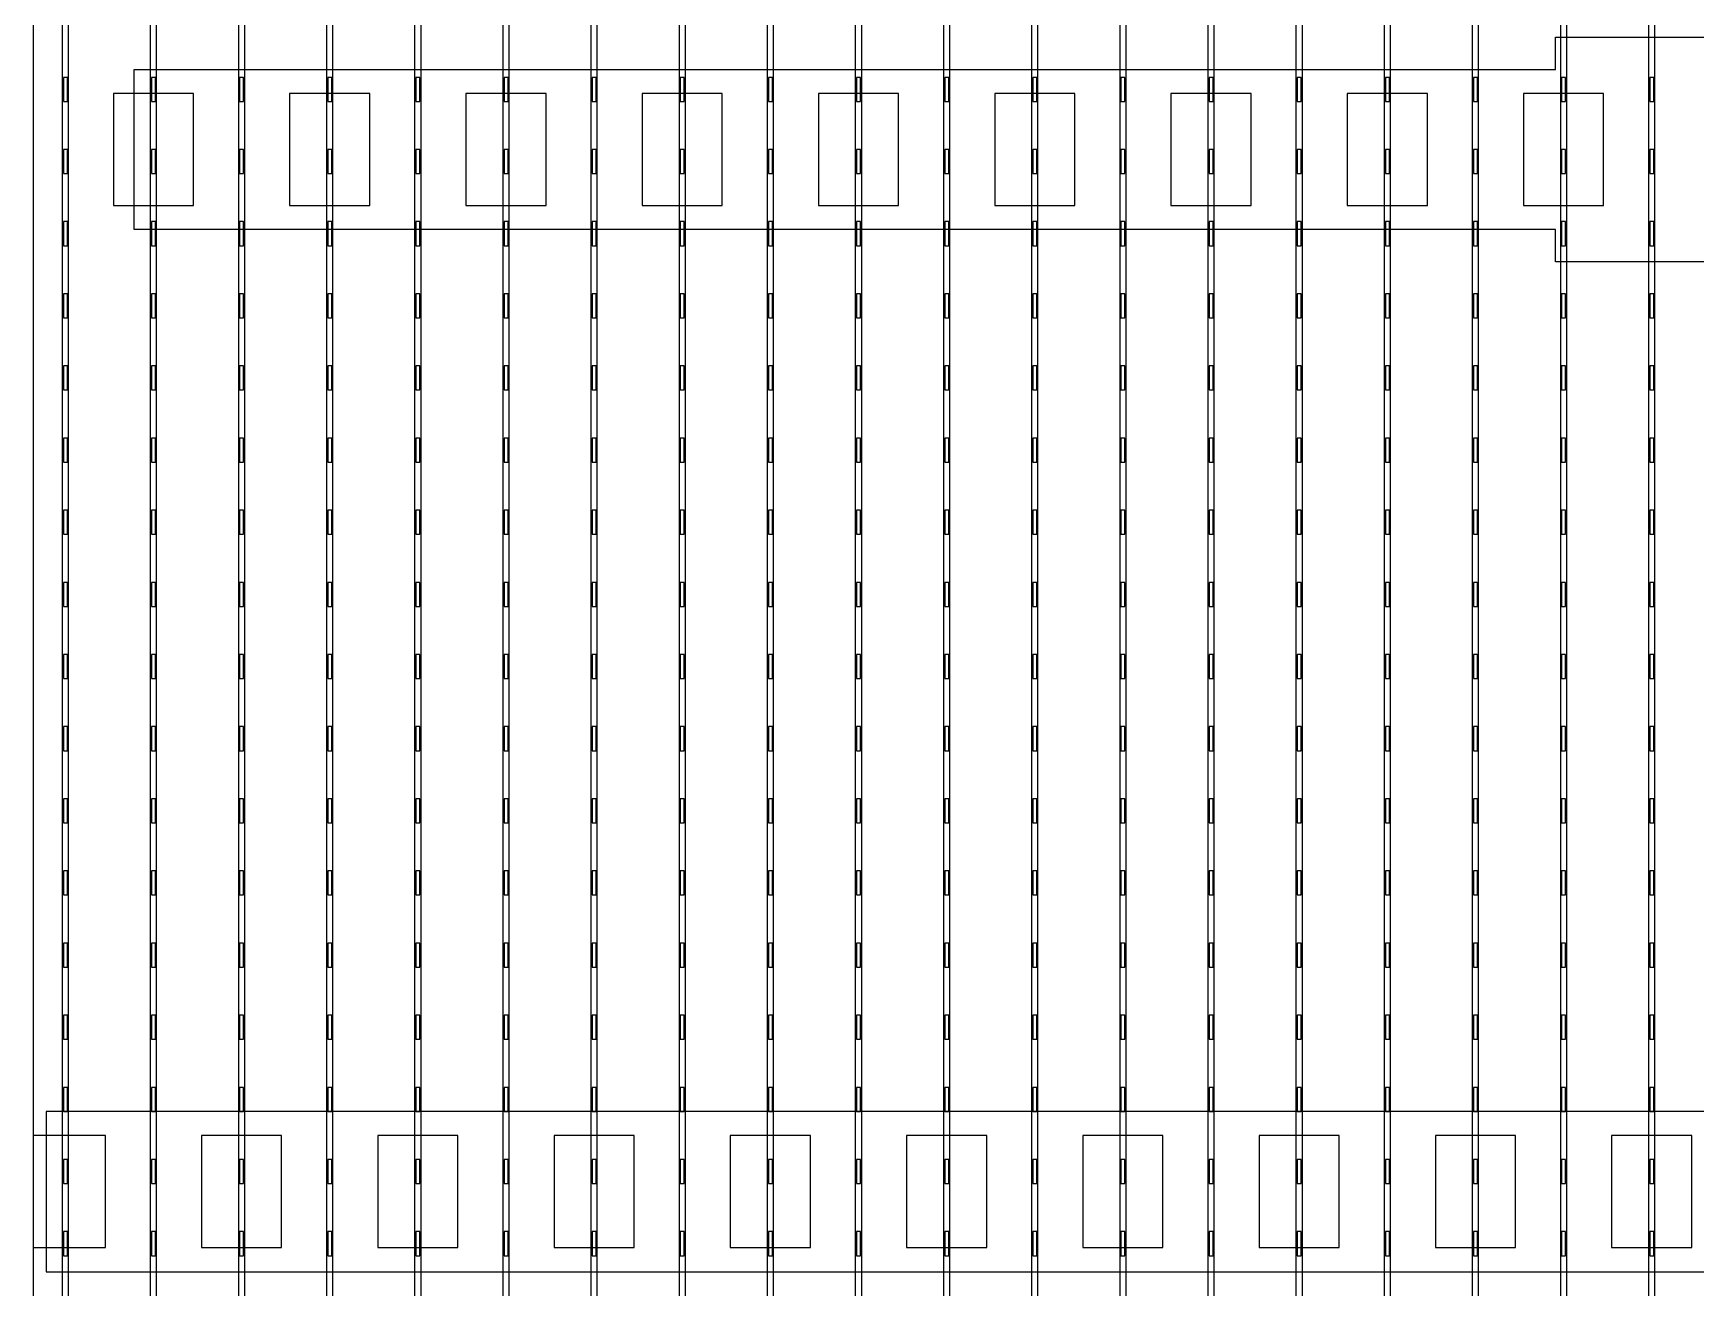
# Model space of a CAD drawing. Header units: millimetres. Extents: x -18 to 142, y -7 to 153.
# Drawn here: x 104.32 to 114.7, y 131.5 to 139.32 of the extents above; entities that cross this region are included whole.
import ezdxf

# ---------------------------------------------------------------- set-up
doc = ezdxf.new("R2010")
doc.units = ezdxf.units.MM
for name, color, linetype in [('BUSBARS', 3, 'Continuous'), ('CONTACT_PADS', 2, 'Continuous'), ('FINGERS', 1, 'Continuous'), ('INSULATION', 2, 'Continuous')]:
    doc.layers.add(name, color=color, linetype=linetype)

msp = doc.modelspace()

# ---------------------------------------------------------------- linework, layer by layer
at = {"layer": 'BUSBARS'}
for points in [[(123.89, 139.1), (123.89, 138.1), (115.02, 138.1), (115.02, 137.9), (113.82, 137.9), (113.82, 138.1), (104.95, 138.1), (104.95, 139.1), (113.82, 139.1), (113.82, 139.3), (115.02, 139.3), (115.02, 139.1), (123.89, 139.1)], [(124.44, 131.6), (124.44, 132.6), (104.4, 132.6), (104.4, 131.6), (124.44, 131.6)]]:
    msp.add_lwpolyline(points, close=True, dxfattribs=at)
at = {"layer": 'CONTACT_PADS'}
for points in [[(104.533, 138.9), (104.533, 139.05), (104.508, 139.05), (104.508, 138.9), (104.533, 138.9)], [(105.083, 138.9), (105.083, 139.05), (105.058, 139.05), (105.058, 138.9), (105.083, 138.9)], [(105.633, 138.9), (105.633, 139.05), (105.608, 139.05), (105.608, 138.9), (105.633, 138.9)], [(106.183, 138.9), (106.183, 139.05), (106.158, 139.05), (106.158, 138.9), (106.183, 138.9)], [(106.733, 138.9), (106.733, 139.05), (106.708, 139.05), (106.708, 138.9), (106.733, 138.9)], [(107.283, 138.9), (107.283, 139.05), (107.258, 139.05), (107.258, 138.9), (107.283, 138.9)], [(107.833, 138.9), (107.833, 139.05), (107.808, 139.05), (107.808, 138.9), (107.833, 138.9)], [(108.383, 138.9), (108.383, 139.05), (108.358, 139.05), (108.358, 138.9), (108.383, 138.9)], [(108.933, 138.9), (108.933, 139.05), (108.908, 139.05), (108.908, 138.9), (108.933, 138.9)], [(109.483, 138.9), (109.483, 139.05), (109.458, 139.05), (109.458, 138.9), (109.483, 138.9)], [(110.033, 138.9), (110.033, 139.05), (110.008, 139.05), (110.008, 138.9), (110.033, 138.9)], [(110.583, 138.9), (110.583, 139.05), (110.558, 139.05), (110.558, 138.9), (110.583, 138.9)], [(111.133, 138.9), (111.133, 139.05), (111.108, 139.05), (111.108, 138.9), (111.133, 138.9)], [(111.683, 138.9), (111.683, 139.05), (111.658, 139.05), (111.658, 138.9), (111.683, 138.9)], [(112.233, 138.9), (112.233, 139.05), (112.208, 139.05), (112.208, 138.9), (112.233, 138.9)], [(112.783, 138.9), (112.783, 139.05), (112.758, 139.05), (112.758, 138.9), (112.783, 138.9)], [(113.333, 138.9), (113.333, 139.05), (113.308, 139.05), (113.308, 138.9), (113.333, 138.9)], [(113.883, 138.9), (113.883, 139.05), (113.858, 139.05), (113.858, 138.9), (113.883, 138.9)], [(114.433, 138.9), (114.433, 139.05), (114.408, 139.05), (114.408, 138.9), (114.433, 138.9)], [(104.533, 138.45), (104.533, 138.6), (104.508, 138.6), (104.508, 138.45), (104.533, 138.45)], [(105.083, 138.45), (105.083, 138.6), (105.058, 138.6), (105.058, 138.45), (105.083, 138.45)], [(105.633, 138.45), (105.633, 138.6), (105.608, 138.6), (105.608, 138.45), (105.633, 138.45)], [(106.183, 138.45), (106.183, 138.6), (106.158, 138.6), (106.158, 138.45), (106.183, 138.45)], [(106.733, 138.45), (106.733, 138.6), (106.708, 138.6), (106.708, 138.45), (106.733, 138.45)], [(107.283, 138.45), (107.283, 138.6), (107.258, 138.6), (107.258, 138.45), (107.283, 138.45)], [(107.833, 138.45), (107.833, 138.6), (107.808, 138.6), (107.808, 138.45), (107.833, 138.45)], [(108.383, 138.45), (108.383, 138.6), (108.358, 138.6), (108.358, 138.45), (108.383, 138.45)], [(108.933, 138.45), (108.933, 138.6), (108.908, 138.6), (108.908, 138.45), (108.933, 138.45)], [(109.483, 138.45), (109.483, 138.6), (109.458, 138.6), (109.458, 138.45), (109.483, 138.45)], [(110.033, 138.45), (110.033, 138.6), (110.008, 138.6), (110.008, 138.45), (110.033, 138.45)], [(110.583, 138.45), (110.583, 138.6), (110.558, 138.6), (110.558, 138.45), (110.583, 138.45)], [(111.133, 138.45), (111.133, 138.6), (111.108, 138.6), (111.108, 138.45), (111.133, 138.45)], [(111.683, 138.45), (111.683, 138.6), (111.658, 138.6), (111.658, 138.45), (111.683, 138.45)], [(112.233, 138.45), (112.233, 138.6), (112.208, 138.6), (112.208, 138.45), (112.233, 138.45)], [(112.783, 138.45), (112.783, 138.6), (112.758, 138.6), (112.758, 138.45), (112.783, 138.45)], [(113.333, 138.45), (113.333, 138.6), (113.308, 138.6), (113.308, 138.45), (113.333, 138.45)], [(113.883, 138.45), (113.883, 138.6), (113.858, 138.6), (113.858, 138.45), (113.883, 138.45)], [(114.433, 138.45), (114.433, 138.6), (114.408, 138.6), (114.408, 138.45), (114.433, 138.45)], [(104.533, 138), (104.533, 138.15), (104.508, 138.15), (104.508, 138), (104.533, 138)], [(105.083, 138), (105.083, 138.15), (105.058, 138.15), (105.058, 138), (105.083, 138)], [(105.633, 138), (105.633, 138.15), (105.608, 138.15), (105.608, 138), (105.633, 138)], [(106.183, 138), (106.183, 138.15), (106.158, 138.15), (106.158, 138), (106.183, 138)], [(106.733, 138), (106.733, 138.15), (106.708, 138.15), (106.708, 138), (106.733, 138)], [(107.283, 138), (107.283, 138.15), (107.258, 138.15), (107.258, 138), (107.283, 138)], [(107.833, 138), (107.833, 138.15), (107.808, 138.15), (107.808, 138), (107.833, 138)], [(108.383, 138), (108.383, 138.15), (108.358, 138.15), (108.358, 138), (108.383, 138)], [(108.933, 138), (108.933, 138.15), (108.908, 138.15), (108.908, 138), (108.933, 138)], [(109.483, 138), (109.483, 138.15), (109.458, 138.15), (109.458, 138), (109.483, 138)], [(110.033, 138), (110.033, 138.15), (110.008, 138.15), (110.008, 138), (110.033, 138)], [(110.583, 138), (110.583, 138.15), (110.558, 138.15), (110.558, 138), (110.583, 138)], [(111.133, 138), (111.133, 138.15), (111.108, 138.15), (111.108, 138), (111.133, 138)], [(111.683, 138), (111.683, 138.15), (111.658, 138.15), (111.658, 138), (111.683, 138)], [(112.233, 138), (112.233, 138.15), (112.208, 138.15), (112.208, 138), (112.233, 138)], [(112.783, 138), (112.783, 138.15), (112.758, 138.15), (112.758, 138), (112.783, 138)], [(113.333, 138), (113.333, 138.15), (113.308, 138.15), (113.308, 138), (113.333, 138)], [(113.883, 138), (113.883, 138.15), (113.858, 138.15), (113.858, 138), (113.883, 138)], [(114.433, 138), (114.433, 138.15), (114.408, 138.15), (114.408, 138), (114.433, 138)], [(104.533, 137.55), (104.533, 137.7), (104.508, 137.7), (104.508, 137.55), (104.533, 137.55)], [(105.083, 137.55), (105.083, 137.7), (105.058, 137.7), (105.058, 137.55), (105.083, 137.55)], [(105.633, 137.55), (105.633, 137.7), (105.608, 137.7), (105.608, 137.55), (105.633, 137.55)], [(106.183, 137.55), (106.183, 137.7), (106.158, 137.7), (106.158, 137.55), (106.183, 137.55)], [(106.733, 137.55), (106.733, 137.7), (106.708, 137.7), (106.708, 137.55), (106.733, 137.55)], [(107.283, 137.55), (107.283, 137.7), (107.258, 137.7), (107.258, 137.55), (107.283, 137.55)], [(107.833, 137.55), (107.833, 137.7), (107.808, 137.7), (107.808, 137.55), (107.833, 137.55)], [(108.383, 137.55), (108.383, 137.7), (108.358, 137.7), (108.358, 137.55), (108.383, 137.55)], [(108.933, 137.55), (108.933, 137.7), (108.908, 137.7), (108.908, 137.55), (108.933, 137.55)], [(109.483, 137.55), (109.483, 137.7), (109.458, 137.7), (109.458, 137.55), (109.483, 137.55)], [(110.033, 137.55), (110.033, 137.7), (110.008, 137.7), (110.008, 137.55), (110.033, 137.55)], [(110.583, 137.55), (110.583, 137.7), (110.558, 137.7), (110.558, 137.55), (110.583, 137.55)], [(111.133, 137.55), (111.133, 137.7), (111.108, 137.7), (111.108, 137.55), (111.133, 137.55)], [(111.683, 137.55), (111.683, 137.7), (111.658, 137.7), (111.658, 137.55), (111.683, 137.55)], [(112.233, 137.55), (112.233, 137.7), (112.208, 137.7), (112.208, 137.55), (112.233, 137.55)], [(112.783, 137.55), (112.783, 137.7), (112.758, 137.7), (112.758, 137.55), (112.783, 137.55)], [(113.333, 137.55), (113.333, 137.7), (113.308, 137.7), (113.308, 137.55), (113.333, 137.55)], [(113.883, 137.55), (113.883, 137.7), (113.858, 137.7), (113.858, 137.55), (113.883, 137.55)], [(114.433, 137.55), (114.433, 137.7), (114.408, 137.7), (114.408, 137.55), (114.433, 137.55)], [(104.533, 137.1), (104.533, 137.25), (104.508, 137.25), (104.508, 137.1), (104.533, 137.1)], [(105.083, 137.1), (105.083, 137.25), (105.058, 137.25), (105.058, 137.1), (105.083, 137.1)], [(105.633, 137.1), (105.633, 137.25), (105.608, 137.25), (105.608, 137.1), (105.633, 137.1)], [(106.183, 137.1), (106.183, 137.25), (106.158, 137.25), (106.158, 137.1), (106.183, 137.1)], [(106.733, 137.1), (106.733, 137.25), (106.708, 137.25), (106.708, 137.1), (106.733, 137.1)], [(107.283, 137.1), (107.283, 137.25), (107.258, 137.25), (107.258, 137.1), (107.283, 137.1)], [(107.833, 137.1), (107.833, 137.25), (107.808, 137.25), (107.808, 137.1), (107.833, 137.1)], [(108.383, 137.1), (108.383, 137.25), (108.358, 137.25), (108.358, 137.1), (108.383, 137.1)], [(108.933, 137.1), (108.933, 137.25), (108.908, 137.25), (108.908, 137.1), (108.933, 137.1)], [(109.483, 137.1), (109.483, 137.25), (109.458, 137.25), (109.458, 137.1), (109.483, 137.1)], [(110.033, 137.1), (110.033, 137.25), (110.008, 137.25), (110.008, 137.1), (110.033, 137.1)], [(110.583, 137.1), (110.583, 137.25), (110.558, 137.25), (110.558, 137.1), (110.583, 137.1)], [(111.133, 137.1), (111.133, 137.25), (111.108, 137.25), (111.108, 137.1), (111.133, 137.1)], [(111.683, 137.1), (111.683, 137.25), (111.658, 137.25), (111.658, 137.1), (111.683, 137.1)], [(112.233, 137.1), (112.233, 137.25), (112.208, 137.25), (112.208, 137.1), (112.233, 137.1)], [(112.783, 137.1), (112.783, 137.25), (112.758, 137.25), (112.758, 137.1), (112.783, 137.1)], [(113.333, 137.1), (113.333, 137.25), (113.308, 137.25), (113.308, 137.1), (113.333, 137.1)], [(113.883, 137.1), (113.883, 137.25), (113.858, 137.25), (113.858, 137.1), (113.883, 137.1)], [(114.433, 137.1), (114.433, 137.25), (114.408, 137.25), (114.408, 137.1), (114.433, 137.1)], [(104.533, 136.65), (104.533, 136.8), (104.508, 136.8), (104.508, 136.65), (104.533, 136.65)], [(105.083, 136.65), (105.083, 136.8), (105.058, 136.8), (105.058, 136.65), (105.083, 136.65)], [(105.633, 136.65), (105.633, 136.8), (105.608, 136.8), (105.608, 136.65), (105.633, 136.65)], [(106.183, 136.65), (106.183, 136.8), (106.158, 136.8), (106.158, 136.65), (106.183, 136.65)], [(106.733, 136.65), (106.733, 136.8), (106.708, 136.8), (106.708, 136.65), (106.733, 136.65)], [(107.283, 136.65), (107.283, 136.8), (107.258, 136.8), (107.258, 136.65), (107.283, 136.65)], [(107.833, 136.65), (107.833, 136.8), (107.808, 136.8), (107.808, 136.65), (107.833, 136.65)], [(108.383, 136.65), (108.383, 136.8), (108.358, 136.8), (108.358, 136.65), (108.383, 136.65)], [(108.933, 136.65), (108.933, 136.8), (108.908, 136.8), (108.908, 136.65), (108.933, 136.65)], [(109.483, 136.65), (109.483, 136.8), (109.458, 136.8), (109.458, 136.65), (109.483, 136.65)], [(110.033, 136.65), (110.033, 136.8), (110.008, 136.8), (110.008, 136.65), (110.033, 136.65)], [(110.583, 136.65), (110.583, 136.8), (110.558, 136.8), (110.558, 136.65), (110.583, 136.65)], [(111.133, 136.65), (111.133, 136.8), (111.108, 136.8), (111.108, 136.65), (111.133, 136.65)], [(111.683, 136.65), (111.683, 136.8), (111.658, 136.8), (111.658, 136.65), (111.683, 136.65)], [(112.233, 136.65), (112.233, 136.8), (112.208, 136.8), (112.208, 136.65), (112.233, 136.65)], [(112.783, 136.65), (112.783, 136.8), (112.758, 136.8), (112.758, 136.65), (112.783, 136.65)], [(113.333, 136.65), (113.333, 136.8), (113.308, 136.8), (113.308, 136.65), (113.333, 136.65)], [(113.883, 136.65), (113.883, 136.8), (113.858, 136.8), (113.858, 136.65), (113.883, 136.65)], [(114.433, 136.65), (114.433, 136.8), (114.408, 136.8), (114.408, 136.65), (114.433, 136.65)], [(104.533, 136.2), (104.533, 136.35), (104.508, 136.35), (104.508, 136.2), (104.533, 136.2)], [(105.083, 136.2), (105.083, 136.35), (105.058, 136.35), (105.058, 136.2), (105.083, 136.2)], [(105.633, 136.2), (105.633, 136.35), (105.608, 136.35), (105.608, 136.2), (105.633, 136.2)], [(106.183, 136.2), (106.183, 136.35), (106.158, 136.35), (106.158, 136.2), (106.183, 136.2)], [(106.733, 136.2), (106.733, 136.35), (106.708, 136.35), (106.708, 136.2), (106.733, 136.2)], [(107.283, 136.2), (107.283, 136.35), (107.258, 136.35), (107.258, 136.2), (107.283, 136.2)], [(107.833, 136.2), (107.833, 136.35), (107.808, 136.35), (107.808, 136.2), (107.833, 136.2)], [(108.383, 136.2), (108.383, 136.35), (108.358, 136.35), (108.358, 136.2), (108.383, 136.2)], [(108.933, 136.2), (108.933, 136.35), (108.908, 136.35), (108.908, 136.2), (108.933, 136.2)], [(109.483, 136.2), (109.483, 136.35), (109.458, 136.35), (109.458, 136.2), (109.483, 136.2)], [(110.033, 136.2), (110.033, 136.35), (110.008, 136.35), (110.008, 136.2), (110.033, 136.2)], [(110.583, 136.2), (110.583, 136.35), (110.558, 136.35), (110.558, 136.2), (110.583, 136.2)], [(111.133, 136.2), (111.133, 136.35), (111.108, 136.35), (111.108, 136.2), (111.133, 136.2)], [(111.683, 136.2), (111.683, 136.35), (111.658, 136.35), (111.658, 136.2), (111.683, 136.2)], [(112.233, 136.2), (112.233, 136.35), (112.208, 136.35), (112.208, 136.2), (112.233, 136.2)], [(112.783, 136.2), (112.783, 136.35), (112.758, 136.35), (112.758, 136.2), (112.783, 136.2)], [(113.333, 136.2), (113.333, 136.35), (113.308, 136.35), (113.308, 136.2), (113.333, 136.2)], [(113.883, 136.2), (113.883, 136.35), (113.858, 136.35), (113.858, 136.2), (113.883, 136.2)], [(114.433, 136.2), (114.433, 136.35), (114.408, 136.35), (114.408, 136.2), (114.433, 136.2)], [(104.533, 135.75), (104.533, 135.9), (104.508, 135.9), (104.508, 135.75), (104.533, 135.75)], [(105.083, 135.75), (105.083, 135.9), (105.058, 135.9), (105.058, 135.75), (105.083, 135.75)], [(105.633, 135.75), (105.633, 135.9), (105.608, 135.9), (105.608, 135.75), (105.633, 135.75)], [(106.183, 135.75), (106.183, 135.9), (106.158, 135.9), (106.158, 135.75), (106.183, 135.75)], [(106.733, 135.75), (106.733, 135.9), (106.708, 135.9), (106.708, 135.75), (106.733, 135.75)], [(107.283, 135.75), (107.283, 135.9), (107.258, 135.9), (107.258, 135.75), (107.283, 135.75)], [(107.833, 135.75), (107.833, 135.9), (107.808, 135.9), (107.808, 135.75), (107.833, 135.75)], [(108.383, 135.75), (108.383, 135.9), (108.358, 135.9), (108.358, 135.75), (108.383, 135.75)], [(108.933, 135.75), (108.933, 135.9), (108.908, 135.9), (108.908, 135.75), (108.933, 135.75)], [(109.483, 135.75), (109.483, 135.9), (109.458, 135.9), (109.458, 135.75), (109.483, 135.75)], [(110.033, 135.75), (110.033, 135.9), (110.008, 135.9), (110.008, 135.75), (110.033, 135.75)], [(110.583, 135.75), (110.583, 135.9), (110.558, 135.9), (110.558, 135.75), (110.583, 135.75)], [(111.133, 135.75), (111.133, 135.9), (111.108, 135.9), (111.108, 135.75), (111.133, 135.75)], [(111.683, 135.75), (111.683, 135.9), (111.658, 135.9), (111.658, 135.75), (111.683, 135.75)], [(112.233, 135.75), (112.233, 135.9), (112.208, 135.9), (112.208, 135.75), (112.233, 135.75)], [(112.783, 135.75), (112.783, 135.9), (112.758, 135.9), (112.758, 135.75), (112.783, 135.75)], [(113.333, 135.75), (113.333, 135.9), (113.308, 135.9), (113.308, 135.75), (113.333, 135.75)], [(113.883, 135.75), (113.883, 135.9), (113.858, 135.9), (113.858, 135.75), (113.883, 135.75)], [(114.433, 135.75), (114.433, 135.9), (114.408, 135.9), (114.408, 135.75), (114.433, 135.75)], [(104.533, 135.3), (104.533, 135.45), (104.508, 135.45), (104.508, 135.3), (104.533, 135.3)], [(105.083, 135.3), (105.083, 135.45), (105.058, 135.45), (105.058, 135.3), (105.083, 135.3)], [(105.633, 135.3), (105.633, 135.45), (105.608, 135.45), (105.608, 135.3), (105.633, 135.3)], [(106.183, 135.3), (106.183, 135.45), (106.158, 135.45), (106.158, 135.3), (106.183, 135.3)], [(106.733, 135.3), (106.733, 135.45), (106.708, 135.45), (106.708, 135.3), (106.733, 135.3)], [(107.283, 135.3), (107.283, 135.45), (107.258, 135.45), (107.258, 135.3), (107.283, 135.3)], [(107.833, 135.3), (107.833, 135.45), (107.808, 135.45), (107.808, 135.3), (107.833, 135.3)], [(108.383, 135.3), (108.383, 135.45), (108.358, 135.45), (108.358, 135.3), (108.383, 135.3)], [(108.933, 135.3), (108.933, 135.45), (108.908, 135.45), (108.908, 135.3), (108.933, 135.3)], [(109.483, 135.3), (109.483, 135.45), (109.458, 135.45), (109.458, 135.3), (109.483, 135.3)], [(110.033, 135.3), (110.033, 135.45), (110.008, 135.45), (110.008, 135.3), (110.033, 135.3)], [(110.583, 135.3), (110.583, 135.45), (110.558, 135.45), (110.558, 135.3), (110.583, 135.3)], [(111.133, 135.3), (111.133, 135.45), (111.108, 135.45), (111.108, 135.3), (111.133, 135.3)], [(111.683, 135.3), (111.683, 135.45), (111.658, 135.45), (111.658, 135.3), (111.683, 135.3)], [(112.233, 135.3), (112.233, 135.45), (112.208, 135.45), (112.208, 135.3), (112.233, 135.3)], [(112.783, 135.3), (112.783, 135.45), (112.758, 135.45), (112.758, 135.3), (112.783, 135.3)], [(113.333, 135.3), (113.333, 135.45), (113.308, 135.45), (113.308, 135.3), (113.333, 135.3)], [(113.883, 135.3), (113.883, 135.45), (113.858, 135.45), (113.858, 135.3), (113.883, 135.3)], [(114.433, 135.3), (114.433, 135.45), (114.408, 135.45), (114.408, 135.3), (114.433, 135.3)], [(104.533, 134.85), (104.533, 135), (104.508, 135), (104.508, 134.85), (104.533, 134.85)], [(105.083, 134.85), (105.083, 135), (105.058, 135), (105.058, 134.85), (105.083, 134.85)], [(105.633, 134.85), (105.633, 135), (105.608, 135), (105.608, 134.85), (105.633, 134.85)], [(106.183, 134.85), (106.183, 135), (106.158, 135), (106.158, 134.85), (106.183, 134.85)], [(106.733, 134.85), (106.733, 135), (106.708, 135), (106.708, 134.85), (106.733, 134.85)], [(107.283, 134.85), (107.283, 135), (107.258, 135), (107.258, 134.85), (107.283, 134.85)], [(107.833, 134.85), (107.833, 135), (107.808, 135), (107.808, 134.85), (107.833, 134.85)], [(108.383, 134.85), (108.383, 135), (108.358, 135), (108.358, 134.85), (108.383, 134.85)], [(108.933, 134.85), (108.933, 135), (108.908, 135), (108.908, 134.85), (108.933, 134.85)], [(109.483, 134.85), (109.483, 135), (109.458, 135), (109.458, 134.85), (109.483, 134.85)], [(110.033, 134.85), (110.033, 135), (110.008, 135), (110.008, 134.85), (110.033, 134.85)], [(110.583, 134.85), (110.583, 135), (110.558, 135), (110.558, 134.85), (110.583, 134.85)], [(111.133, 134.85), (111.133, 135), (111.108, 135), (111.108, 134.85), (111.133, 134.85)], [(111.683, 134.85), (111.683, 135), (111.658, 135), (111.658, 134.85), (111.683, 134.85)], [(112.233, 134.85), (112.233, 135), (112.208, 135), (112.208, 134.85), (112.233, 134.85)], [(112.783, 134.85), (112.783, 135), (112.758, 135), (112.758, 134.85), (112.783, 134.85)], [(113.333, 134.85), (113.333, 135), (113.308, 135), (113.308, 134.85), (113.333, 134.85)], [(113.883, 134.85), (113.883, 135), (113.858, 135), (113.858, 134.85), (113.883, 134.85)], [(114.433, 134.85), (114.433, 135), (114.408, 135), (114.408, 134.85), (114.433, 134.85)], [(104.533, 134.4), (104.533, 134.55), (104.508, 134.55), (104.508, 134.4), (104.533, 134.4)], [(105.083, 134.4), (105.083, 134.55), (105.058, 134.55), (105.058, 134.4), (105.083, 134.4)], [(105.633, 134.4), (105.633, 134.55), (105.608, 134.55), (105.608, 134.4), (105.633, 134.4)], [(106.183, 134.4), (106.183, 134.55), (106.158, 134.55), (106.158, 134.4), (106.183, 134.4)], [(106.733, 134.4), (106.733, 134.55), (106.708, 134.55), (106.708, 134.4), (106.733, 134.4)], [(107.283, 134.4), (107.283, 134.55), (107.258, 134.55), (107.258, 134.4), (107.283, 134.4)], [(107.833, 134.4), (107.833, 134.55), (107.808, 134.55), (107.808, 134.4), (107.833, 134.4)], [(108.383, 134.4), (108.383, 134.55), (108.358, 134.55), (108.358, 134.4), (108.383, 134.4)], [(108.933, 134.4), (108.933, 134.55), (108.908, 134.55), (108.908, 134.4), (108.933, 134.4)], [(109.483, 134.4), (109.483, 134.55), (109.458, 134.55), (109.458, 134.4), (109.483, 134.4)], [(110.033, 134.4), (110.033, 134.55), (110.008, 134.55), (110.008, 134.4), (110.033, 134.4)], [(110.583, 134.4), (110.583, 134.55), (110.558, 134.55), (110.558, 134.4), (110.583, 134.4)], [(111.133, 134.4), (111.133, 134.55), (111.108, 134.55), (111.108, 134.4), (111.133, 134.4)], [(111.683, 134.4), (111.683, 134.55), (111.658, 134.55), (111.658, 134.4), (111.683, 134.4)], [(112.233, 134.4), (112.233, 134.55), (112.208, 134.55), (112.208, 134.4), (112.233, 134.4)], [(112.783, 134.4), (112.783, 134.55), (112.758, 134.55), (112.758, 134.4), (112.783, 134.4)], [(113.333, 134.4), (113.333, 134.55), (113.308, 134.55), (113.308, 134.4), (113.333, 134.4)], [(113.883, 134.4), (113.883, 134.55), (113.858, 134.55), (113.858, 134.4), (113.883, 134.4)], [(114.433, 134.4), (114.433, 134.55), (114.408, 134.55), (114.408, 134.4), (114.433, 134.4)], [(104.533, 133.95), (104.533, 134.1), (104.508, 134.1), (104.508, 133.95), (104.533, 133.95)], [(105.083, 133.95), (105.083, 134.1), (105.058, 134.1), (105.058, 133.95), (105.083, 133.95)], [(105.633, 133.95), (105.633, 134.1), (105.608, 134.1), (105.608, 133.95), (105.633, 133.95)], [(106.183, 133.95), (106.183, 134.1), (106.158, 134.1), (106.158, 133.95), (106.183, 133.95)], [(106.733, 133.95), (106.733, 134.1), (106.708, 134.1), (106.708, 133.95), (106.733, 133.95)], [(107.283, 133.95), (107.283, 134.1), (107.258, 134.1), (107.258, 133.95), (107.283, 133.95)], [(107.833, 133.95), (107.833, 134.1), (107.808, 134.1), (107.808, 133.95), (107.833, 133.95)], [(108.383, 133.95), (108.383, 134.1), (108.358, 134.1), (108.358, 133.95), (108.383, 133.95)], [(108.933, 133.95), (108.933, 134.1), (108.908, 134.1), (108.908, 133.95), (108.933, 133.95)], [(109.483, 133.95), (109.483, 134.1), (109.458, 134.1), (109.458, 133.95), (109.483, 133.95)], [(110.033, 133.95), (110.033, 134.1), (110.008, 134.1), (110.008, 133.95), (110.033, 133.95)], [(110.583, 133.95), (110.583, 134.1), (110.558, 134.1), (110.558, 133.95), (110.583, 133.95)], [(111.133, 133.95), (111.133, 134.1), (111.108, 134.1), (111.108, 133.95), (111.133, 133.95)], [(111.683, 133.95), (111.683, 134.1), (111.658, 134.1), (111.658, 133.95), (111.683, 133.95)], [(112.233, 133.95), (112.233, 134.1), (112.208, 134.1), (112.208, 133.95), (112.233, 133.95)], [(112.783, 133.95), (112.783, 134.1), (112.758, 134.1), (112.758, 133.95), (112.783, 133.95)], [(113.333, 133.95), (113.333, 134.1), (113.308, 134.1), (113.308, 133.95), (113.333, 133.95)], [(113.883, 133.95), (113.883, 134.1), (113.858, 134.1), (113.858, 133.95), (113.883, 133.95)], [(114.433, 133.95), (114.433, 134.1), (114.408, 134.1), (114.408, 133.95), (114.433, 133.95)], [(104.533, 133.5), (104.533, 133.65), (104.508, 133.65), (104.508, 133.5), (104.533, 133.5)], [(105.083, 133.5), (105.083, 133.65), (105.058, 133.65), (105.058, 133.5), (105.083, 133.5)], [(105.633, 133.5), (105.633, 133.65), (105.608, 133.65), (105.608, 133.5), (105.633, 133.5)], [(106.183, 133.5), (106.183, 133.65), (106.158, 133.65), (106.158, 133.5), (106.183, 133.5)], [(106.733, 133.5), (106.733, 133.65), (106.708, 133.65), (106.708, 133.5), (106.733, 133.5)], [(107.283, 133.5), (107.283, 133.65), (107.258, 133.65), (107.258, 133.5), (107.283, 133.5)], [(107.833, 133.5), (107.833, 133.65), (107.808, 133.65), (107.808, 133.5), (107.833, 133.5)], [(108.383, 133.5), (108.383, 133.65), (108.358, 133.65), (108.358, 133.5), (108.383, 133.5)], [(108.933, 133.5), (108.933, 133.65), (108.908, 133.65), (108.908, 133.5), (108.933, 133.5)], [(109.483, 133.5), (109.483, 133.65), (109.458, 133.65), (109.458, 133.5), (109.483, 133.5)], [(110.033, 133.5), (110.033, 133.65), (110.008, 133.65), (110.008, 133.5), (110.033, 133.5)], [(110.583, 133.5), (110.583, 133.65), (110.558, 133.65), (110.558, 133.5), (110.583, 133.5)], [(111.133, 133.5), (111.133, 133.65), (111.108, 133.65), (111.108, 133.5), (111.133, 133.5)], [(111.683, 133.5), (111.683, 133.65), (111.658, 133.65), (111.658, 133.5), (111.683, 133.5)], [(112.233, 133.5), (112.233, 133.65), (112.208, 133.65), (112.208, 133.5), (112.233, 133.5)], [(112.783, 133.5), (112.783, 133.65), (112.758, 133.65), (112.758, 133.5), (112.783, 133.5)], [(113.333, 133.5), (113.333, 133.65), (113.308, 133.65), (113.308, 133.5), (113.333, 133.5)], [(113.883, 133.5), (113.883, 133.65), (113.858, 133.65), (113.858, 133.5), (113.883, 133.5)], [(114.433, 133.5), (114.433, 133.65), (114.408, 133.65), (114.408, 133.5), (114.433, 133.5)], [(104.533, 133.05), (104.533, 133.2), (104.508, 133.2), (104.508, 133.05), (104.533, 133.05)], [(105.083, 133.05), (105.083, 133.2), (105.058, 133.2), (105.058, 133.05), (105.083, 133.05)], [(105.633, 133.05), (105.633, 133.2), (105.608, 133.2), (105.608, 133.05), (105.633, 133.05)], [(106.183, 133.05), (106.183, 133.2), (106.158, 133.2), (106.158, 133.05), (106.183, 133.05)], [(106.733, 133.05), (106.733, 133.2), (106.708, 133.2), (106.708, 133.05), (106.733, 133.05)], [(107.283, 133.05), (107.283, 133.2), (107.258, 133.2), (107.258, 133.05), (107.283, 133.05)], [(107.833, 133.05), (107.833, 133.2), (107.808, 133.2), (107.808, 133.05), (107.833, 133.05)], [(108.383, 133.05), (108.383, 133.2), (108.358, 133.2), (108.358, 133.05), (108.383, 133.05)], [(108.933, 133.05), (108.933, 133.2), (108.908, 133.2), (108.908, 133.05), (108.933, 133.05)], [(109.483, 133.05), (109.483, 133.2), (109.458, 133.2), (109.458, 133.05), (109.483, 133.05)], [(110.033, 133.05), (110.033, 133.2), (110.008, 133.2), (110.008, 133.05), (110.033, 133.05)], [(110.583, 133.05), (110.583, 133.2), (110.558, 133.2), (110.558, 133.05), (110.583, 133.05)], [(111.133, 133.05), (111.133, 133.2), (111.108, 133.2), (111.108, 133.05), (111.133, 133.05)], [(111.683, 133.05), (111.683, 133.2), (111.658, 133.2), (111.658, 133.05), (111.683, 133.05)], [(112.233, 133.05), (112.233, 133.2), (112.208, 133.2), (112.208, 133.05), (112.233, 133.05)], [(112.783, 133.05), (112.783, 133.2), (112.758, 133.2), (112.758, 133.05), (112.783, 133.05)], [(113.333, 133.05), (113.333, 133.2), (113.308, 133.2), (113.308, 133.05), (113.333, 133.05)], [(113.883, 133.05), (113.883, 133.2), (113.858, 133.2), (113.858, 133.05), (113.883, 133.05)], [(114.433, 133.05), (114.433, 133.2), (114.408, 133.2), (114.408, 133.05), (114.433, 133.05)], [(104.533, 132.6), (104.533, 132.75), (104.508, 132.75), (104.508, 132.6), (104.533, 132.6)], [(105.083, 132.6), (105.083, 132.75), (105.058, 132.75), (105.058, 132.6), (105.083, 132.6)], [(105.633, 132.6), (105.633, 132.75), (105.608, 132.75), (105.608, 132.6), (105.633, 132.6)], [(106.183, 132.6), (106.183, 132.75), (106.158, 132.75), (106.158, 132.6), (106.183, 132.6)], [(106.733, 132.6), (106.733, 132.75), (106.708, 132.75), (106.708, 132.6), (106.733, 132.6)], [(107.283, 132.6), (107.283, 132.75), (107.258, 132.75), (107.258, 132.6), (107.283, 132.6)], [(107.833, 132.6), (107.833, 132.75), (107.808, 132.75), (107.808, 132.6), (107.833, 132.6)], [(108.383, 132.6), (108.383, 132.75), (108.358, 132.75), (108.358, 132.6), (108.383, 132.6)], [(108.933, 132.6), (108.933, 132.75), (108.908, 132.75), (108.908, 132.6), (108.933, 132.6)], [(109.483, 132.6), (109.483, 132.75), (109.458, 132.75), (109.458, 132.6), (109.483, 132.6)], [(110.033, 132.6), (110.033, 132.75), (110.008, 132.75), (110.008, 132.6), (110.033, 132.6)], [(110.583, 132.6), (110.583, 132.75), (110.558, 132.75), (110.558, 132.6), (110.583, 132.6)], [(111.133, 132.6), (111.133, 132.75), (111.108, 132.75), (111.108, 132.6), (111.133, 132.6)], [(111.683, 132.6), (111.683, 132.75), (111.658, 132.75), (111.658, 132.6), (111.683, 132.6)], [(112.233, 132.6), (112.233, 132.75), (112.208, 132.75), (112.208, 132.6), (112.233, 132.6)], [(112.783, 132.6), (112.783, 132.75), (112.758, 132.75), (112.758, 132.6), (112.783, 132.6)], [(113.333, 132.6), (113.333, 132.75), (113.308, 132.75), (113.308, 132.6), (113.333, 132.6)], [(113.883, 132.6), (113.883, 132.75), (113.858, 132.75), (113.858, 132.6), (113.883, 132.6)], [(114.433, 132.6), (114.433, 132.75), (114.408, 132.75), (114.408, 132.6), (114.433, 132.6)], [(104.533, 132.15), (104.533, 132.3), (104.508, 132.3), (104.508, 132.15), (104.533, 132.15)], [(105.083, 132.15), (105.083, 132.3), (105.058, 132.3), (105.058, 132.15), (105.083, 132.15)], [(105.633, 132.15), (105.633, 132.3), (105.608, 132.3), (105.608, 132.15), (105.633, 132.15)], [(106.183, 132.15), (106.183, 132.3), (106.158, 132.3), (106.158, 132.15), (106.183, 132.15)], [(106.733, 132.15), (106.733, 132.3), (106.708, 132.3), (106.708, 132.15), (106.733, 132.15)], [(107.283, 132.15), (107.283, 132.3), (107.258, 132.3), (107.258, 132.15), (107.283, 132.15)], [(107.833, 132.15), (107.833, 132.3), (107.808, 132.3), (107.808, 132.15), (107.833, 132.15)], [(108.383, 132.15), (108.383, 132.3), (108.358, 132.3), (108.358, 132.15), (108.383, 132.15)], [(108.933, 132.15), (108.933, 132.3), (108.908, 132.3), (108.908, 132.15), (108.933, 132.15)], [(109.483, 132.15), (109.483, 132.3), (109.458, 132.3), (109.458, 132.15), (109.483, 132.15)], [(110.033, 132.15), (110.033, 132.3), (110.008, 132.3), (110.008, 132.15), (110.033, 132.15)], [(110.583, 132.15), (110.583, 132.3), (110.558, 132.3), (110.558, 132.15), (110.583, 132.15)], [(111.133, 132.15), (111.133, 132.3), (111.108, 132.3), (111.108, 132.15), (111.133, 132.15)], [(111.683, 132.15), (111.683, 132.3), (111.658, 132.3), (111.658, 132.15), (111.683, 132.15)], [(112.233, 132.15), (112.233, 132.3), (112.208, 132.3), (112.208, 132.15), (112.233, 132.15)], [(112.783, 132.15), (112.783, 132.3), (112.758, 132.3), (112.758, 132.15), (112.783, 132.15)], [(113.333, 132.15), (113.333, 132.3), (113.308, 132.3), (113.308, 132.15), (113.333, 132.15)], [(113.883, 132.15), (113.883, 132.3), (113.858, 132.3), (113.858, 132.15), (113.883, 132.15)], [(114.433, 132.15), (114.433, 132.3), (114.408, 132.3), (114.408, 132.15), (114.433, 132.15)], [(104.533, 131.7), (104.533, 131.85), (104.508, 131.85), (104.508, 131.7), (104.533, 131.7)], [(105.083, 131.7), (105.083, 131.85), (105.058, 131.85), (105.058, 131.7), (105.083, 131.7)], [(105.633, 131.7), (105.633, 131.85), (105.608, 131.85), (105.608, 131.7), (105.633, 131.7)], [(106.183, 131.7), (106.183, 131.85), (106.158, 131.85), (106.158, 131.7), (106.183, 131.7)], [(106.733, 131.7), (106.733, 131.85), (106.708, 131.85), (106.708, 131.7), (106.733, 131.7)], [(107.283, 131.7), (107.283, 131.85), (107.258, 131.85), (107.258, 131.7), (107.283, 131.7)], [(107.833, 131.7), (107.833, 131.85), (107.808, 131.85), (107.808, 131.7), (107.833, 131.7)], [(108.383, 131.7), (108.383, 131.85), (108.358, 131.85), (108.358, 131.7), (108.383, 131.7)], [(108.933, 131.7), (108.933, 131.85), (108.908, 131.85), (108.908, 131.7), (108.933, 131.7)], [(109.483, 131.7), (109.483, 131.85), (109.458, 131.85), (109.458, 131.7), (109.483, 131.7)], [(110.033, 131.7), (110.033, 131.85), (110.008, 131.85), (110.008, 131.7), (110.033, 131.7)], [(110.583, 131.7), (110.583, 131.85), (110.558, 131.85), (110.558, 131.7), (110.583, 131.7)], [(111.133, 131.7), (111.133, 131.85), (111.108, 131.85), (111.108, 131.7), (111.133, 131.7)], [(111.683, 131.7), (111.683, 131.85), (111.658, 131.85), (111.658, 131.7), (111.683, 131.7)], [(112.233, 131.7), (112.233, 131.85), (112.208, 131.85), (112.208, 131.7), (112.233, 131.7)], [(112.783, 131.7), (112.783, 131.85), (112.758, 131.85), (112.758, 131.7), (112.783, 131.7)], [(113.333, 131.7), (113.333, 131.85), (113.308, 131.85), (113.308, 131.7), (113.333, 131.7)], [(113.883, 131.7), (113.883, 131.85), (113.858, 131.85), (113.858, 131.7), (113.883, 131.7)], [(114.433, 131.7), (114.433, 131.85), (114.408, 131.85), (114.408, 131.7), (114.433, 131.7)]]:
    msp.add_lwpolyline(points, close=True, dxfattribs=at)
at = {"layer": 'FINGERS'}
for points in [[(104.54, 125.4), (104.54, 145.3), (104.5, 145.3), (104.5, 125.4), (104.54, 125.4)], [(105.09, 125.4), (105.09, 145.3), (105.05, 145.3), (105.05, 125.4), (105.09, 125.4)], [(105.64, 125.4), (105.64, 145.3), (105.6, 145.3), (105.6, 125.4), (105.64, 125.4)], [(106.19, 125.4), (106.19, 145.3), (106.15, 145.3), (106.15, 125.4), (106.19, 125.4)], [(106.74, 125.4), (106.74, 145.3), (106.7, 145.3), (106.7, 125.4), (106.74, 125.4)], [(107.29, 125.4), (107.29, 145.3), (107.25, 145.3), (107.25, 125.4), (107.29, 125.4)], [(107.84, 125.4), (107.84, 145.3), (107.8, 145.3), (107.8, 125.4), (107.84, 125.4)], [(108.39, 125.4), (108.39, 145.3), (108.35, 145.3), (108.35, 125.4), (108.39, 125.4)], [(108.94, 125.4), (108.94, 145.3), (108.9, 145.3), (108.9, 125.4), (108.94, 125.4)], [(109.49, 125.4), (109.49, 145.3), (109.45, 145.3), (109.45, 125.4), (109.49, 125.4)], [(110.04, 125.4), (110.04, 145.3), (110, 145.3), (110, 125.4), (110.04, 125.4)], [(110.59, 125.4), (110.59, 145.3), (110.55, 145.3), (110.55, 125.4), (110.59, 125.4)], [(111.14, 125.4), (111.14, 145.3), (111.1, 145.3), (111.1, 125.4), (111.14, 125.4)], [(111.69, 125.4), (111.69, 145.3), (111.65, 145.3), (111.65, 125.4), (111.69, 125.4)], [(112.24, 125.4), (112.24, 145.3), (112.2, 145.3), (112.2, 125.4), (112.24, 125.4)], [(112.79, 125.4), (112.79, 145.3), (112.75, 145.3), (112.75, 125.4), (112.79, 125.4)], [(113.34, 125.4), (113.34, 145.3), (113.3, 145.3), (113.3, 125.4), (113.34, 125.4)], [(113.89, 125.4), (113.89, 145.3), (113.85, 145.3), (113.85, 125.4), (113.89, 125.4)], [(114.44, 125.4), (114.44, 145.3), (114.4, 145.3), (114.4, 125.4), (114.44, 125.4)]]:
    msp.add_lwpolyline(points, close=True, dxfattribs=at)
at = {"layer": 'INSULATION'}
for points in [[(124.52, 125.25), (124.52, 145.45), (104.32, 145.45), (104.32, 125.25), (124.52, 125.25)], [(105.32, 138.25), (105.32, 138.95), (104.82, 138.95), (104.82, 138.25), (105.32, 138.25)], [(106.42, 138.25), (106.42, 138.95), (105.92, 138.95), (105.92, 138.25), (106.42, 138.25)], [(107.52, 138.25), (107.52, 138.95), (107.02, 138.95), (107.02, 138.25), (107.52, 138.25)], [(108.62, 138.25), (108.62, 138.95), (108.12, 138.95), (108.12, 138.25), (108.62, 138.25)], [(109.72, 138.25), (109.72, 138.95), (109.22, 138.95), (109.22, 138.25), (109.72, 138.25)], [(110.82, 138.25), (110.82, 138.95), (110.32, 138.95), (110.32, 138.25), (110.82, 138.25)], [(111.92, 138.25), (111.92, 138.95), (111.42, 138.95), (111.42, 138.25), (111.92, 138.25)], [(113.02, 138.25), (113.02, 138.95), (112.52, 138.95), (112.52, 138.25), (113.02, 138.25)], [(114.12, 138.25), (114.12, 138.95), (113.62, 138.95), (113.62, 138.25), (114.12, 138.25)], [(104.77, 131.75), (104.77, 132.45), (104.32, 132.45), (104.32, 131.75), (104.77, 131.75)], [(105.87, 131.75), (105.87, 132.45), (105.37, 132.45), (105.37, 131.75), (105.87, 131.75)], [(106.97, 131.75), (106.97, 132.45), (106.47, 132.45), (106.47, 131.75), (106.97, 131.75)], [(108.07, 131.75), (108.07, 132.45), (107.57, 132.45), (107.57, 131.75), (108.07, 131.75)], [(109.17, 131.75), (109.17, 132.45), (108.67, 132.45), (108.67, 131.75), (109.17, 131.75)], [(110.27, 131.75), (110.27, 132.45), (109.77, 132.45), (109.77, 131.75), (110.27, 131.75)], [(111.37, 131.75), (111.37, 132.45), (110.87, 132.45), (110.87, 131.75), (111.37, 131.75)], [(112.47, 131.75), (112.47, 132.45), (111.97, 132.45), (111.97, 131.75), (112.47, 131.75)], [(113.57, 131.75), (113.57, 132.45), (113.07, 132.45), (113.07, 131.75), (113.57, 131.75)], [(114.67, 131.75), (114.67, 132.45), (114.17, 132.45), (114.17, 131.75), (114.67, 131.75)]]:
    msp.add_lwpolyline(points, close=True, dxfattribs=at)

doc.saveas('drawing.dxf')
